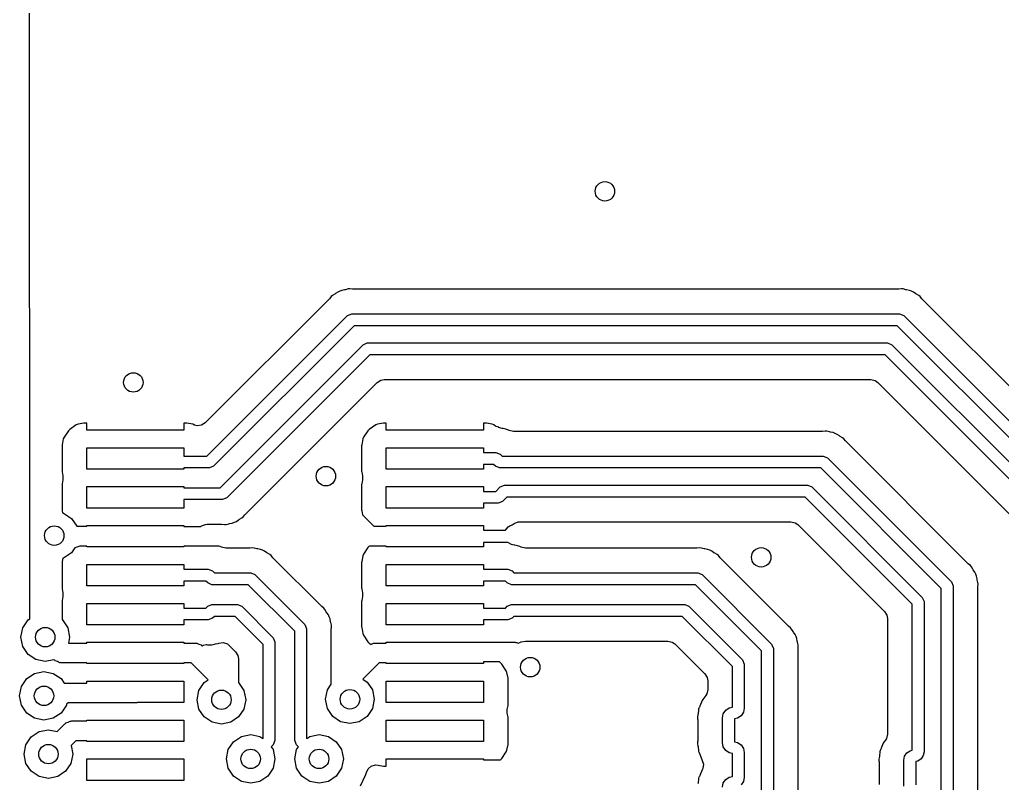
# Model space of a CAD drawing. Extents: x 0 to 4.25, y -4.33 to 0.
# Drawn here: x 0.2276 to 0.6255, y -2.2601 to -1.951 of the extents above; entities that cross this region are included whole.
import ezdxf

# ---------------------------------------------------------------- set-up
doc = ezdxf.new("R2010")
doc.units = 0
doc.header["$MEASUREMENT"] = 0
doc.layers.add('BLACK', color=7, linetype='CONTINUOUS')

msp = doc.modelspace()

# ---------------------------------------------------------------- linework, layer by layer
at = {"layer": 'BLACK', "linetype": 'CONTINUOUS'}
for p, q in [((0.231817, -2.19342), (0.23122, -1.49419)), ((0.358081, -2.06056), (0.35725, -2.06087)), ((0.359189, -2.06037), (0.358081, -2.06056)), ((0.35953, -2.06029), (0.359189, -2.06037)), ((0.360617, -2.06), (0.35953, -2.06029)), ((0.36129, -2.05994), (0.360617, -2.06)), ((0.362411, -2.06004), (0.36129, -2.05994)), ((0.362759, -2.06006), (0.362411, -2.06004)), ((0.583143, -2.06006), (0.362759, -2.06006)), ((0.583492, -2.06004), (0.583143, -2.06006)), ((0.584613, -2.05994), (0.583492, -2.06004)), ((0.585285, -2.06), (0.584613, -2.05994)), ((0.586373, -2.06029), (0.585285, -2.06)), ((0.586714, -2.06037), (0.586373, -2.06029)), ((0.587822, -2.06056), (0.586714, -2.06037)), ((0.588652, -2.06087), (0.587822, -2.06056)), ((0.352781, -2.06419), (0.302785, -2.11419)), ((0.353016, -2.06393), (0.352781, -2.06419)), ((0.35374, -2.06307), (0.353016, -2.06393)), ((0.354257, -2.06264), (0.35374, -2.06307)), ((0.355232, -2.06207), (0.354257, -2.06264)), ((0.355527, -2.06188), (0.355232, -2.06207)), ((0.356448, -2.06124), (0.355527, -2.06188)), ((0.35725, -2.06087), (0.356448, -2.06124)), ((0.589454, -2.06124), (0.588652, -2.06087)), ((0.590376, -2.06189), (0.589454, -2.06124)), ((0.59067, -2.06207), (0.590376, -2.06189)), ((0.591645, -2.06264), (0.59067, -2.06207)), ((0.592163, -2.06307), (0.591645, -2.06264)), ((0.592886, -2.06393), (0.592163, -2.06307)), ((0.593122, -2.06419), (0.592886, -2.06393)), ((0.68778, -2.15885), (0.593122, -2.06419)), ((0.303469, -2.12762), (0.360344, -2.07074)), ((0.360344, -2.07074), (0.362044, -2.07004)), ((0.362044, -2.07004), (0.583858, -2.07004)), ((0.583858, -2.07004), (0.585559, -2.07074)), ((0.585559, -2.07074), (0.681228, -2.16641)), ((0.36304, -2.07485), (0.306166, -2.13172)), ((0.582862, -2.07485), (0.36304, -2.07485)), ((0.677123, -2.16911), (0.582862, -2.07485)), ((0.308775, -2.14043), (0.366669, -2.08253)), ((0.366669, -2.08253), (0.36837, -2.08183)), ((0.36837, -2.08183), (0.578974, -2.08183)), ((0.578974, -2.08183), (0.580675, -2.08253)), ((0.580675, -2.08253), (0.669437, -2.17129)), ((0.369366, -2.08664), (0.311472, -2.14453)), ((0.577978, -2.08664), (0.369366, -2.08664)), ((0.665332, -2.17399), (0.577978, -2.08664)), ((0.319035, -2.15108), (0.372328, -2.09779)), ((0.372328, -2.09779), (0.373836, -2.09684)), ((0.373836, -2.09684), (0.375157, -2.09662)), ((0.375157, -2.09662), (0.572187, -2.09662)), ((0.572187, -2.09662), (0.573923, -2.09701)), ((0.573923, -2.09701), (0.575016, -2.09779)), ((0.575016, -2.09779), (0.65418, -2.17695)), ((0.250579, -2.11503), (0.24792, -2.11681)), ((0.251279, -2.11474), (0.250579, -2.11503)), ((0.253623, -2.11428), (0.251279, -2.11474)), ((0.254004, -2.11424), (0.253623, -2.11428)), ((0.254795, -2.11424), (0.254004, -2.11424)), ((0.254795, -2.11713), (0.254795, -2.11424)), ((0.294955, -2.11424), (0.294165, -2.11424)), ((0.294165, -2.11424), (0.294165, -2.11713)), ((0.295337, -2.11428), (0.294955, -2.11424)), ((0.29768, -2.11474), (0.295337, -2.11428)), ((0.298426, -2.11505), (0.29768, -2.11474)), ((0.299508, -2.11533), (0.298426, -2.11505)), ((0.301277, -2.11513), (0.299508, -2.11533)), ((0.302785, -2.11419), (0.301277, -2.11513)), ((0.371839, -2.11503), (0.36918, -2.11681)), ((0.372539, -2.11474), (0.371839, -2.11503)), ((0.374882, -2.11428), (0.372539, -2.11474)), ((0.375264, -2.11424), (0.374882, -2.11428)), ((0.376054, -2.11424), (0.375264, -2.11424)), ((0.376054, -2.11713), (0.376054, -2.11424)), ((0.416215, -2.11424), (0.415424, -2.11424)), ((0.415424, -2.11424), (0.415424, -2.11713)), ((0.416596, -2.11428), (0.416215, -2.11424)), ((0.41894, -2.11474), (0.416596, -2.11428)), ((0.41964, -2.11503), (0.41894, -2.11474)), ((0.420305, -2.11548), (0.41964, -2.11503)), ((0.420485, -2.11559), (0.420305, -2.11548)), ((0.421571, -2.11594), (0.420485, -2.11559)), ((0.42155, -2.11602), (0.421571, -2.11594)), ((0.422975, -2.1164), (0.42155, -2.11602)), ((0.245608, -2.12), (0.245318, -2.1207)), ((0.247385, -2.11735), (0.245608, -2.12)), ((0.24792, -2.11681), (0.247385, -2.11735)), ((0.294165, -2.11713), (0.254795, -2.11713)), ((0.366868, -2.12), (0.366578, -2.1207)), ((0.368644, -2.11735), (0.366868, -2.12)), ((0.36918, -2.11681), (0.368644, -2.11735)), ((0.415424, -2.11713), (0.376054, -2.11713)), ((0.423316, -2.11648), (0.422975, -2.1164)), ((0.424424, -2.11667), (0.423316, -2.11648)), ((0.425255, -2.11698), (0.424424, -2.11667)), ((0.425864, -2.11726), (0.425255, -2.11698)), ((0.427555, -2.11763), (0.425864, -2.11726)), ((0.552261, -2.11763), (0.427555, -2.11763)), ((0.552609, -2.11762), (0.552261, -2.11763)), ((0.55373, -2.11752), (0.552609, -2.11762)), ((0.554403, -2.11758), (0.55373, -2.11752)), ((0.55549, -2.11787), (0.554403, -2.11758)), ((0.555831, -2.11795), (0.55549, -2.11787)), ((0.556939, -2.11814), (0.555831, -2.11795)), ((0.55777, -2.11844), (0.556939, -2.11814)), ((0.558572, -2.11882), (0.55777, -2.11844)), ((0.559494, -2.11946), (0.558572, -2.11882)), ((0.559788, -2.11965), (0.559494, -2.11946)), ((0.560763, -2.12021), (0.559788, -2.11965)), ((0.56128, -2.12065), (0.560763, -2.12021)), ((0.244852, -2.12305), (0.244814, -2.12343)), ((0.244814, -2.12343), (0.244814, -2.13367)), ((0.245318, -2.1207), (0.244852, -2.12305)), ((0.254795, -2.13288), (0.254795, -2.12422)), ((0.254795, -2.12422), (0.294165, -2.12422)), ((0.294165, -2.12422), (0.294165, -2.12762)), ((0.366112, -2.12305), (0.366074, -2.12343)), ((0.366074, -2.12343), (0.366074, -2.13367)), ((0.366578, -2.1207), (0.366112, -2.12305)), ((0.376054, -2.13288), (0.376054, -2.12422)), ((0.376054, -2.12422), (0.415424, -2.12422)), ((0.415424, -2.12422), (0.415424, -2.12615)), ((0.562004, -2.12151), (0.56128, -2.12065)), ((0.562239, -2.12177), (0.562004, -2.12151)), ((0.611401, -2.17093), (0.562239, -2.12177)), ((0.294165, -2.12762), (0.303469, -2.12762)), ((0.415424, -2.12615), (0.420461, -2.12615)), ((0.420461, -2.12615), (0.422161, -2.12685)), ((0.422161, -2.12685), (0.422926, -2.12762)), ((0.422926, -2.12762), (0.552976, -2.12762)), ((0.552976, -2.12762), (0.554676, -2.12832)), ((0.306166, -2.13172), (0.304465, -2.13243)), ((0.419465, -2.13096), (0.415424, -2.13096)), ((0.415424, -2.13096), (0.415424, -2.13288)), ((0.420229, -2.13172), (0.419465, -2.13096)), ((0.42193, -2.13243), (0.420229, -2.13172)), ((0.554676, -2.12832), (0.60485, -2.17849)), ((0.244814, -2.13367), (0.244852, -2.13405)), ((0.244852, -2.13405), (0.245168, -2.13564)), ((0.245168, -2.13564), (0.245168, -2.1372)), ((0.294165, -2.13288), (0.254795, -2.13288)), ((0.304465, -2.13243), (0.294165, -2.13243)), ((0.294165, -2.13243), (0.294165, -2.13288)), ((0.366074, -2.13367), (0.366112, -2.13405)), ((0.366112, -2.13405), (0.366428, -2.13564)), ((0.366428, -2.13564), (0.366428, -2.1372)), ((0.415424, -2.13288), (0.376054, -2.13288)), ((0.55198, -2.13243), (0.42193, -2.13243)), ((0.600745, -2.18119), (0.55198, -2.13243)), ((0.244852, -2.1388), (0.244814, -2.13918)), ((0.244814, -2.13918), (0.244814, -2.14942)), ((0.245168, -2.1372), (0.244852, -2.1388)), ((0.254795, -2.14863), (0.254795, -2.13997)), ((0.254795, -2.13997), (0.294165, -2.13997)), ((0.294165, -2.13997), (0.294165, -2.14043)), ((0.366112, -2.1388), (0.366074, -2.13918)), ((0.366074, -2.13918), (0.366074, -2.14942)), ((0.366428, -2.1372), (0.366112, -2.1388)), ((0.376054, -2.14863), (0.376054, -2.13997)), ((0.376054, -2.13997), (0.415424, -2.13997)), ((0.415424, -2.13997), (0.415424, -2.14189)), ((0.420391, -2.14189), (0.422175, -2.14011)), ((0.422175, -2.14011), (0.423876, -2.13941)), ((0.423876, -2.13941), (0.54665, -2.13941)), ((0.54665, -2.13941), (0.548351, -2.14011)), ((0.548351, -2.14011), (0.593059, -2.18482)), ((0.294165, -2.14043), (0.308775, -2.14043)), ((0.415424, -2.14189), (0.420391, -2.14189)), ((0.424872, -2.14422), (0.423088, -2.146)), ((0.545654, -2.14422), (0.424872, -2.14422)), ((0.588954, -2.18752), (0.545654, -2.14422)), ((0.309771, -2.14524), (0.294165, -2.14524)), ((0.294165, -2.14524), (0.294165, -2.14863)), ((0.311472, -2.14453), (0.309771, -2.14524)), ((0.421387, -2.1467), (0.415424, -2.1467)), ((0.415424, -2.1467), (0.415424, -2.14863)), ((0.423088, -2.146), (0.421387, -2.1467)), ((0.244814, -2.14942), (0.244852, -2.1498)), ((0.244852, -2.1498), (0.245015, -2.15062)), ((0.245015, -2.15062), (0.24542, -2.1507)), ((0.24542, -2.1507), (0.248613, -2.15284)), ((0.294165, -2.14863), (0.254795, -2.14863)), ((0.318076, -2.1522), (0.318799, -2.15134)), ((0.318799, -2.15134), (0.319035, -2.15108)), ((0.366074, -2.14942), (0.366112, -2.1498)), ((0.366112, -2.1498), (0.366423, -2.15136)), ((0.366423, -2.15136), (0.371082, -2.15602)), ((0.415424, -2.14863), (0.376054, -2.14863)), ((0.248613, -2.15284), (0.250743, -2.15602)), ((0.250743, -2.15602), (0.254795, -2.15602)), ((0.254795, -2.15602), (0.254795, -2.15572)), ((0.254795, -2.15572), (0.294165, -2.15572)), ((0.294165, -2.15572), (0.294165, -2.15605)), ((0.294165, -2.15605), (0.301028, -2.15605)), ((0.301028, -2.15605), (0.301263, -2.15589)), ((0.301263, -2.15589), (0.302926, -2.15525)), ((0.302926, -2.15525), (0.303486, -2.15522)), ((0.303486, -2.15522), (0.309056, -2.15522)), ((0.309056, -2.15522), (0.309405, -2.15523)), ((0.309405, -2.15523), (0.310526, -2.15533)), ((0.310526, -2.15533), (0.311199, -2.15527)), ((0.311199, -2.15527), (0.312286, -2.15498)), ((0.312286, -2.15498), (0.312627, -2.1549)), ((0.312627, -2.1549), (0.313735, -2.15471)), ((0.313735, -2.15471), (0.314565, -2.15441)), ((0.314565, -2.15441), (0.315367, -2.15403)), ((0.315367, -2.15403), (0.316289, -2.15339)), ((0.316289, -2.15339), (0.316583, -2.1532)), ((0.316583, -2.1532), (0.317558, -2.15264)), ((0.317558, -2.15264), (0.318076, -2.1522)), ((0.371082, -2.15602), (0.376054, -2.15602)), ((0.376054, -2.15602), (0.376054, -2.15572)), ((0.376054, -2.15572), (0.415424, -2.15572)), ((0.415424, -2.15572), (0.415424, -2.15755)), ((0.425455, -2.1563), (0.42614, -2.15589)), ((0.42614, -2.15589), (0.426984, -2.1555)), ((0.426984, -2.1555), (0.427813, -2.15492)), ((0.427813, -2.15492), (0.429462, -2.15425)), ((0.429462, -2.15425), (0.430107, -2.1542)), ((0.430107, -2.1542), (0.539863, -2.1542)), ((0.539863, -2.1542), (0.541599, -2.15459)), ((0.541599, -2.15459), (0.542692, -2.15537)), ((0.542692, -2.15537), (0.577802, -2.19048)), ((0.415424, -2.15755), (0.424383, -2.15755)), ((0.424383, -2.15755), (0.425455, -2.1563)), ((0.252004, -2.16403), (0.249997, -2.16468)), ((0.25201, -2.16402), (0.252004, -2.16403)), ((0.254795, -2.16402), (0.25201, -2.16402)), ((0.254795, -2.16438), (0.254795, -2.16402)), ((0.308325, -2.16405), (0.294165, -2.16405)), ((0.294165, -2.16405), (0.294165, -2.16438)), ((0.308802, -2.16422), (0.308325, -2.16405)), ((0.36918, -2.16405), (0.368644, -2.16459)), ((0.369291, -2.16398), (0.36918, -2.16405)), ((0.369425, -2.16402), (0.369291, -2.16398)), ((0.376054, -2.16402), (0.369425, -2.16402)), ((0.376054, -2.16438), (0.376054, -2.16402)), ((0.425219, -2.16255), (0.415424, -2.16255)), ((0.415424, -2.16255), (0.415424, -2.16438)), ((0.425222, -2.16255), (0.425219, -2.16255)), ((0.426795, -2.16338), (0.425222, -2.16255)), ((0.427782, -2.16365), (0.426795, -2.16338)), ((0.428122, -2.16372), (0.427782, -2.16365)), ((0.429231, -2.16392), (0.428122, -2.16372)), ((0.430062, -2.16422), (0.429231, -2.16392)), ((0.248613, -2.16675), (0.24542, -2.16889)), ((0.249997, -2.16468), (0.248613, -2.16675)), ((0.294165, -2.16438), (0.254795, -2.16438)), ((0.309411, -2.1645), (0.308802, -2.16422)), ((0.311101, -2.16488), (0.309411, -2.1645)), ((0.32045, -2.16488), (0.311101, -2.16488)), ((0.320798, -2.16486), (0.32045, -2.16488)), ((0.321919, -2.16477), (0.320798, -2.16486)), ((0.322592, -2.16482), (0.321919, -2.16477)), ((0.323679, -2.16512), (0.322592, -2.16482)), ((0.32402, -2.16519), (0.323679, -2.16512)), ((0.325128, -2.16539), (0.32402, -2.16519)), ((0.325959, -2.16569), (0.325128, -2.16539)), ((0.326761, -2.16606), (0.325959, -2.16569)), ((0.327683, -2.16671), (0.326761, -2.16606)), ((0.327977, -2.1669), (0.327683, -2.16671)), ((0.328952, -2.16746), (0.327977, -2.1669)), ((0.329469, -2.16789), (0.328952, -2.16746)), ((0.330193, -2.16875), (0.329469, -2.16789)), ((0.366578, -2.16795), (0.366112, -2.17029)), ((0.366868, -2.16725), (0.366578, -2.16795)), ((0.368644, -2.16459), (0.366868, -2.16725)), ((0.415424, -2.16438), (0.376054, -2.16438)), ((0.430671, -2.1645), (0.430062, -2.16422)), ((0.432361, -2.16488), (0.430671, -2.1645)), ((0.501473, -2.16488), (0.432361, -2.16488)), ((0.501822, -2.16486), (0.501473, -2.16488)), ((0.502943, -2.16477), (0.501822, -2.16486)), ((0.503616, -2.16482), (0.502943, -2.16477)), ((0.504703, -2.16512), (0.503616, -2.16482)), ((0.505044, -2.16519), (0.504703, -2.16512)), ((0.506152, -2.16539), (0.505044, -2.16519)), ((0.506983, -2.16569), (0.506152, -2.16539)), ((0.507785, -2.16606), (0.506983, -2.16569)), ((0.508706, -2.16671), (0.507785, -2.16606)), ((0.509001, -2.1669), (0.508706, -2.16671)), ((0.509975, -2.16746), (0.509001, -2.1669)), ((0.510493, -2.16789), (0.509975, -2.16746)), ((0.511216, -2.16875), (0.510493, -2.16789)), ((0.244852, -2.17029), (0.244814, -2.17067)), ((0.244814, -2.17067), (0.244814, -2.18092)), ((0.245119, -2.16895), (0.244852, -2.17029)), ((0.24542, -2.16889), (0.245119, -2.16895)), ((0.254795, -2.18013), (0.254795, -2.17146)), ((0.254795, -2.17146), (0.294165, -2.17146)), ((0.294165, -2.17146), (0.294165, -2.17339)), ((0.330428, -2.16901), (0.330193, -2.16875)), ((0.349657, -2.18824), (0.330428, -2.16901)), ((0.366112, -2.17029), (0.366074, -2.17067)), ((0.366074, -2.17067), (0.366074, -2.18092)), ((0.376054, -2.18013), (0.376054, -2.17146)), ((0.376054, -2.17146), (0.415424, -2.17146)), ((0.415424, -2.17146), (0.415424, -2.17339)), ((0.511452, -2.16901), (0.511216, -2.16875)), ((0.538606, -2.19617), (0.511452, -2.16901)), ((0.611659, -2.17117), (0.611401, -2.17093)), ((0.612521, -2.17189), (0.611659, -2.17117)), ((0.612955, -2.17241), (0.612521, -2.17189)), ((0.294165, -2.17339), (0.304007, -2.17339)), ((0.304007, -2.17339), (0.305708, -2.17409)), ((0.305708, -2.17409), (0.306472, -2.17486)), ((0.306472, -2.17486), (0.321165, -2.17486)), ((0.321165, -2.17486), (0.322865, -2.17556)), ((0.322865, -2.17556), (0.343106, -2.1958)), ((0.415424, -2.17339), (0.425267, -2.17339)), ((0.425267, -2.17339), (0.426968, -2.17409)), ((0.426968, -2.17409), (0.427732, -2.17486)), ((0.427732, -2.17486), (0.502188, -2.17486)), ((0.502188, -2.17486), (0.503889, -2.17556)), ((0.503889, -2.17556), (0.532055, -2.20373)), ((0.613518, -2.17338), (0.612955, -2.17241)), ((0.613705, -2.17368), (0.613518, -2.17338)), ((0.614351, -2.1746), (0.613705, -2.17368)), ((0.614725, -2.1754), (0.614351, -2.1746)), ((0.615027, -2.17623), (0.614725, -2.1754)), ((0.303011, -2.1782), (0.294165, -2.1782)), ((0.294165, -2.1782), (0.294165, -2.18013)), ((0.303776, -2.17896), (0.303011, -2.1782)), ((0.305476, -2.17967), (0.303776, -2.17896)), ((0.320169, -2.17967), (0.305476, -2.17967)), ((0.339, -2.1985), (0.320169, -2.17967)), ((0.424271, -2.1782), (0.415424, -2.1782)), ((0.415424, -2.1782), (0.415424, -2.18013)), ((0.425035, -2.17896), (0.424271, -2.1782)), ((0.426736, -2.17967), (0.425035, -2.17896)), ((0.501192, -2.17967), (0.426736, -2.17967)), ((0.527949, -2.20643), (0.501192, -2.17967)), ((0.60485, -2.17849), (0.605555, -2.18019)), ((0.615222, -2.17734), (0.615027, -2.17623)), ((0.615298, -2.17768), (0.615222, -2.17734)), ((0.615589, -2.17877), (0.615298, -2.17768)), ((0.61555, -2.18056), (0.615648, -2.17944)), ((0.615648, -2.17944), (0.615589, -2.17877)), ((0.244814, -2.18092), (0.244852, -2.1813)), ((0.244852, -2.1813), (0.245168, -2.18289)), ((0.245168, -2.18289), (0.245168, -2.18445)), ((0.294165, -2.18013), (0.254795, -2.18013)), ((0.366074, -2.18092), (0.366112, -2.1813)), ((0.366112, -2.1813), (0.366428, -2.18289)), ((0.366428, -2.18289), (0.366428, -2.18445)), ((0.415424, -2.18013), (0.376054, -2.18013)), ((0.600745, -2.64173), (0.600745, -2.18119)), ((0.605555, -2.18019), (0.605555, -2.64074)), ((0.615535, -2.18091), (0.61555, -2.18056)), ((0.615535, -2.63495), (0.615535, -2.18091)), ((0.244852, -2.18604), (0.244814, -2.18642)), ((0.244814, -2.18642), (0.244814, -2.19385)), ((0.245168, -2.18445), (0.244852, -2.18604)), ((0.254795, -2.19587), (0.254795, -2.18721)), ((0.254795, -2.18721), (0.294165, -2.18721)), ((0.294165, -2.18721), (0.294165, -2.18914)), ((0.303776, -2.18837), (0.305476, -2.18767)), ((0.305476, -2.18767), (0.315859, -2.18767)), ((0.315859, -2.18767), (0.317559, -2.18837)), ((0.366112, -2.18604), (0.366074, -2.18642)), ((0.366074, -2.18642), (0.366074, -2.19666)), ((0.366428, -2.18445), (0.366112, -2.18604)), ((0.376054, -2.19587), (0.376054, -2.18721)), ((0.376054, -2.18721), (0.415424, -2.18721)), ((0.415424, -2.18721), (0.415424, -2.18914)), ((0.425035, -2.18837), (0.426736, -2.18767)), ((0.426736, -2.18767), (0.496882, -2.18767)), ((0.496882, -2.18767), (0.498583, -2.18837)), ((0.588954, -2.24669), (0.588954, -2.18752)), ((0.593059, -2.18482), (0.593764, -2.18652)), ((0.593764, -2.18652), (0.593764, -2.24726)), ((0.294165, -2.18914), (0.303011, -2.18914)), ((0.303011, -2.18914), (0.303776, -2.18837)), ((0.317559, -2.18837), (0.330296, -2.20111)), ((0.349914, -2.18848), (0.349657, -2.18824)), ((0.350776, -2.1892), (0.349914, -2.18848)), ((0.351211, -2.18972), (0.350776, -2.1892)), ((0.351773, -2.19069), (0.351211, -2.18972)), ((0.351961, -2.19099), (0.351773, -2.19069)), ((0.352606, -2.19191), (0.351961, -2.19099)), ((0.35298, -2.19271), (0.352606, -2.19191)), ((0.415424, -2.18914), (0.424271, -2.18914)), ((0.424271, -2.18914), (0.425035, -2.18837)), ((0.498583, -2.18837), (0.520264, -2.21005)), ((0.577802, -2.19048), (0.578749, -2.19199)), ((0.228899, -2.19714), (0.231032, -2.19395)), ((0.231032, -2.19395), (0.231817, -2.19342)), ((0.244814, -2.19385), (0.244952, -2.19395)), ((0.244952, -2.19395), (0.247085, -2.19714)), ((0.294165, -2.19587), (0.254795, -2.19587)), ((0.304007, -2.19395), (0.294165, -2.19395)), ((0.294165, -2.19395), (0.294165, -2.19587)), ((0.305708, -2.19324), (0.304007, -2.19395)), ((0.306472, -2.19248), (0.305708, -2.19324)), ((0.314862, -2.19248), (0.306472, -2.19248)), ((0.32619, -2.20381), (0.314862, -2.19248)), ((0.343106, -2.1958), (0.34381, -2.1975)), ((0.353282, -2.19354), (0.35298, -2.19271)), ((0.353478, -2.19465), (0.353282, -2.19354)), ((0.353553, -2.19499), (0.353478, -2.19465)), ((0.353845, -2.19608), (0.353553, -2.19499)), ((0.415424, -2.19587), (0.376054, -2.19587)), ((0.425267, -2.19395), (0.415424, -2.19395)), ((0.415424, -2.19395), (0.415424, -2.19587)), ((0.426968, -2.19324), (0.425267, -2.19395)), ((0.427732, -2.19248), (0.426968, -2.19324)), ((0.495886, -2.19248), (0.427732, -2.19248)), ((0.516159, -2.21275), (0.495886, -2.19248)), ((0.578749, -2.19199), (0.578974, -2.19331)), ((0.578974, -2.19331), (0.578974, -2.2401)), ((0.22815, -2.20091), (0.228899, -2.19714)), ((0.247085, -2.19714), (0.247835, -2.20091)), ((0.339, -2.24272), (0.339, -2.1985)), ((0.34381, -2.1975), (0.34381, -2.24172)), ((0.35379, -2.19822), (0.353806, -2.19787)), ((0.35379, -2.21997), (0.35379, -2.19822)), ((0.353806, -2.19787), (0.353904, -2.19675)), ((0.353904, -2.19675), (0.353845, -2.19608)), ((0.366074, -2.19666), (0.366112, -2.19705)), ((0.366112, -2.19705), (0.366578, -2.19939)), ((0.366578, -2.19939), (0.366868, -2.20009)), ((0.538864, -2.1964), (0.538606, -2.19617)), ((0.539726, -2.19713), (0.538864, -2.1964)), ((0.54016, -2.19764), (0.539726, -2.19713)), ((0.540723, -2.19862), (0.54016, -2.19764)), ((0.54091, -2.19891), (0.540723, -2.19862)), ((0.541556, -2.19983), (0.54091, -2.19891)), ((0.541929, -2.20064), (0.541556, -2.19983)), ((0.228899, -2.20467), (0.22815, -2.20091)), ((0.247835, -2.20091), (0.247365, -2.20327)), ((0.247365, -2.20327), (0.254795, -2.20327)), ((0.254795, -2.20327), (0.254795, -2.20296)), ((0.254795, -2.20296), (0.294165, -2.20296)), ((0.294165, -2.20296), (0.294165, -2.20329)), ((0.294165, -2.20329), (0.298709, -2.20329)), ((0.298709, -2.20329), (0.299016, -2.20339)), ((0.299016, -2.20339), (0.299335, -2.20334)), ((0.299335, -2.20334), (0.300169, -2.20377)), ((0.300169, -2.20377), (0.30106, -2.20405)), ((0.305434, -2.20398), (0.306522, -2.20369)), ((0.306522, -2.20369), (0.306863, -2.20362)), ((0.306863, -2.20362), (0.307971, -2.20342)), ((0.307971, -2.20342), (0.308303, -2.2033)), ((0.308303, -2.2033), (0.310069, -2.20308)), ((0.310069, -2.20308), (0.311757, -2.20365)), ((0.311757, -2.20365), (0.312499, -2.20423)), ((0.32619, -2.24172), (0.32619, -2.20381)), ((0.330296, -2.20111), (0.331, -2.20281)), ((0.331, -2.20281), (0.331, -2.24272)), ((0.366868, -2.20009), (0.368644, -2.20275)), ((0.368644, -2.20275), (0.36918, -2.20328)), ((0.36918, -2.20328), (0.36995, -2.2038)), ((0.36995, -2.2038), (0.37005, -2.20377)), ((0.37005, -2.20377), (0.370884, -2.20334)), ((0.370884, -2.20334), (0.371203, -2.20339)), ((0.371203, -2.20339), (0.37151, -2.20329)), ((0.37151, -2.20329), (0.376054, -2.20329)), ((0.376054, -2.20329), (0.376054, -2.20296)), ((0.376054, -2.20296), (0.395622, -2.20296)), ((0.395622, -2.20296), (0.395669, -2.20294)), ((0.395669, -2.20294), (0.428252, -2.20294)), ((0.428252, -2.20294), (0.428559, -2.20304)), ((0.428559, -2.20304), (0.428878, -2.20299)), ((0.428878, -2.20299), (0.429513, -2.20332)), ((0.429513, -2.20332), (0.430062, -2.20312)), ((0.430062, -2.20312), (0.430671, -2.20283)), ((0.430671, -2.20283), (0.432361, -2.20246)), ((0.432361, -2.20246), (0.490095, -2.20246)), ((0.490095, -2.20246), (0.491831, -2.20286)), ((0.491831, -2.20286), (0.492924, -2.20363)), ((0.492924, -2.20363), (0.505007, -2.21571)), ((0.532055, -2.20373), (0.532759, -2.20543)), ((0.542232, -2.20147), (0.541929, -2.20064)), ((0.542427, -2.20257), (0.542232, -2.20147)), ((0.542503, -2.20292), (0.542427, -2.20257)), ((0.542794, -2.204), (0.542503, -2.20292)), ((0.231032, -2.20787), (0.228899, -2.20467)), ((0.234226, -2.21), (0.231032, -2.20787)), ((0.30106, -2.20405), (0.30125, -2.20432)), ((0.30125, -2.20432), (0.301462, -2.20442)), ((0.301462, -2.20442), (0.301981, -2.20412)), ((0.301981, -2.20412), (0.303196, -2.20393)), ((0.303196, -2.20393), (0.303292, -2.20393)), ((0.303292, -2.20393), (0.303641, -2.20394)), ((0.303641, -2.20394), (0.304762, -2.20404)), ((0.304762, -2.20404), (0.305434, -2.20398)), ((0.312499, -2.20423), (0.315038, -2.20677)), ((0.315038, -2.20677), (0.315985, -2.20828)), ((0.527949, -2.68333), (0.527949, -2.20643)), ((0.532759, -2.20543), (0.532759, -2.68233)), ((0.54274, -2.20615), (0.542755, -2.2058)), ((0.54274, -2.67654), (0.54274, -2.20615)), ((0.542755, -2.2058), (0.542853, -2.20468)), ((0.542853, -2.20468), (0.542794, -2.204)), ((0.237992, -2.21075), (0.234226, -2.21)), ((0.241483, -2.21005), (0.237992, -2.21075)), ((0.241526, -2.2101), (0.241483, -2.21005)), ((0.241813, -2.21024), (0.241526, -2.2101)), ((0.242003, -2.2105), (0.241813, -2.21024)), ((0.242894, -2.21079), (0.242003, -2.2105)), ((0.243729, -2.21122), (0.242894, -2.21079)), ((0.244047, -2.21117), (0.243729, -2.21122)), ((0.244354, -2.21127), (0.244047, -2.21117)), ((0.254795, -2.21127), (0.244354, -2.21127)), ((0.254795, -2.21162), (0.254795, -2.21127)), ((0.294165, -2.21162), (0.254795, -2.21162)), ((0.297052, -2.21129), (0.294165, -2.21129)), ((0.294165, -2.21129), (0.294165, -2.21162)), ((0.30396, -2.2182), (0.297052, -2.21129)), ((0.315985, -2.20828), (0.31621, -2.2096)), ((0.31621, -2.2096), (0.31621, -2.21921)), ((0.373167, -2.21129), (0.366551, -2.21791)), ((0.376054, -2.21129), (0.373167, -2.21129)), ((0.376054, -2.21162), (0.376054, -2.21129)), ((0.415424, -2.21162), (0.376054, -2.21162)), ((0.421941, -2.21094), (0.415424, -2.21094)), ((0.415424, -2.21094), (0.415424, -2.21162)), ((0.422233, -2.21125), (0.421941, -2.21094)), ((0.422299, -2.2113), (0.422233, -2.21125)), ((0.422834, -2.21183), (0.422299, -2.2113)), ((0.424611, -2.21449), (0.422834, -2.21183)), ((0.520264, -2.21005), (0.520969, -2.21176)), ((0.520969, -2.21176), (0.520969, -2.22959)), ((0.23052, -2.21767), (0.233714, -2.21554)), ((0.233714, -2.21554), (0.23748, -2.21479)), ((0.23748, -2.21479), (0.241247, -2.21554)), ((0.241247, -2.21554), (0.24444, -2.21767)), ((0.424901, -2.21519), (0.424611, -2.21449)), ((0.425367, -2.21754), (0.424901, -2.21519)), ((0.505007, -2.21571), (0.505954, -2.21722)), ((0.516159, -2.22926), (0.516159, -2.21275)), ((0.228387, -2.22087), (0.23052, -2.21767)), ((0.24444, -2.21767), (0.245637, -2.21946)), ((0.245637, -2.21946), (0.254795, -2.21946)), ((0.254795, -2.21946), (0.254795, -2.21871)), ((0.254795, -2.21871), (0.294165, -2.21871)), ((0.294165, -2.21871), (0.294165, -2.22737)), ((0.300237, -2.22245), (0.302371, -2.21926)), ((0.302371, -2.21926), (0.30396, -2.2182)), ((0.31621, -2.21921), (0.31629, -2.21926)), ((0.31629, -2.21926), (0.318424, -2.22245)), ((0.366551, -2.21791), (0.368306, -2.21908)), ((0.368306, -2.21908), (0.37044, -2.22227)), ((0.376054, -2.22737), (0.376054, -2.21871)), ((0.376054, -2.21871), (0.415424, -2.21871)), ((0.415424, -2.21871), (0.415424, -2.22737)), ((0.425405, -2.21792), (0.425367, -2.21754)), ((0.425405, -2.22816), (0.425405, -2.21792)), ((0.505954, -2.21722), (0.506178, -2.21854)), ((0.506178, -2.21854), (0.506178, -2.22213)), ((0.227638, -2.22463), (0.228387, -2.22087)), ((0.299488, -2.22622), (0.300237, -2.22245)), ((0.318424, -2.22245), (0.319173, -2.22622)), ((0.351504, -2.22604), (0.352253, -2.22227)), ((0.352253, -2.22227), (0.35379, -2.21997)), ((0.37044, -2.22227), (0.371189, -2.22604)), ((0.506178, -2.22213), (0.505782, -2.22387)), ((0.228387, -2.2284), (0.227638, -2.22463)), ((0.247247, -2.22746), (0.246638, -2.22807)), ((0.275118, -2.22746), (0.247247, -2.22746)), ((0.27541, -2.22737), (0.275118, -2.22746)), ((0.294165, -2.22737), (0.27541, -2.22737)), ((0.300237, -2.22999), (0.299488, -2.22622)), ((0.319173, -2.22622), (0.318424, -2.22999)), ((0.352253, -2.22981), (0.351504, -2.22604)), ((0.371189, -2.22604), (0.37044, -2.22981)), ((0.415424, -2.22737), (0.376054, -2.22737)), ((0.5039, -2.22657), (0.502962, -2.22883)), ((0.504154, -2.22613), (0.5039, -2.22657)), ((0.505352, -2.22457), (0.504154, -2.22613)), ((0.505782, -2.22387), (0.505352, -2.22457)), ((0.23052, -2.23159), (0.228387, -2.2284)), ((0.233714, -2.23373), (0.23052, -2.23159)), ((0.24444, -2.23159), (0.241247, -2.23373)), ((0.246573, -2.2284), (0.24444, -2.23159)), ((0.246638, -2.22807), (0.246573, -2.2284)), ((0.302371, -2.23318), (0.300237, -2.22999)), ((0.318424, -2.22999), (0.31629, -2.23318)), ((0.354387, -2.233), (0.352253, -2.22981)), ((0.37044, -2.22981), (0.368306, -2.233)), ((0.425051, -2.23013), (0.425367, -2.22854)), ((0.425051, -2.23169), (0.425051, -2.23013)), ((0.425367, -2.23328), (0.425051, -2.23169)), ((0.425367, -2.22854), (0.425405, -2.22816)), ((0.502515, -2.23009), (0.502263, -2.232)), ((0.502647, -2.22959), (0.502515, -2.23009)), ((0.502723, -2.22941), (0.502647, -2.22959)), ((0.502818, -2.22926), (0.502721, -2.22941)), ((0.502721, -2.22941), (0.502723, -2.22941)), ((0.502931, -2.22895), (0.502818, -2.22926)), ((0.502962, -2.22883), (0.502931, -2.22895)), ((0.512494, -2.2319), (0.513449, -2.23047)), ((0.513449, -2.23047), (0.514878, -2.22952)), ((0.514878, -2.22952), (0.516159, -2.22926)), ((0.520633, -2.23127), (0.519678, -2.2327)), ((0.520969, -2.22959), (0.520633, -2.23127)), ((0.23748, -2.23447), (0.233714, -2.23373)), ((0.241247, -2.23373), (0.23748, -2.23447)), ((0.246192, -2.23581), (0.246382, -2.23555)), ((0.246382, -2.23555), (0.247273, -2.23526)), ((0.247273, -2.23526), (0.248107, -2.23484)), ((0.248107, -2.23484), (0.248426, -2.23489)), ((0.248426, -2.23489), (0.248733, -2.23479)), ((0.248733, -2.23479), (0.254795, -2.23479)), ((0.254795, -2.23479), (0.254795, -2.23446)), ((0.254795, -2.23446), (0.294165, -2.23446)), ((0.294165, -2.23446), (0.294165, -2.24312)), ((0.305564, -2.23531), (0.302371, -2.23318)), ((0.309331, -2.23606), (0.305564, -2.23531)), ((0.313097, -2.23531), (0.309331, -2.23606)), ((0.31629, -2.23318), (0.313097, -2.23531)), ((0.35758, -2.23513), (0.354387, -2.233)), ((0.361346, -2.23588), (0.35758, -2.23513)), ((0.365113, -2.23513), (0.361346, -2.23588)), ((0.368306, -2.233), (0.365113, -2.23513)), ((0.376054, -2.24312), (0.376054, -2.23446)), ((0.376054, -2.23446), (0.415424, -2.23446)), ((0.415424, -2.23446), (0.415424, -2.24312)), ((0.425405, -2.23367), (0.425367, -2.23328)), ((0.425405, -2.24391), (0.425405, -2.23367)), ((0.502236, -2.23218), (0.502047, -2.23325)), ((0.502047, -2.23325), (0.502047, -2.23393)), ((0.502047, -2.23393), (0.502117, -2.23433)), ((0.502117, -2.23433), (0.502178, -2.23502)), ((0.502178, -2.23502), (0.502178, -2.24215)), ((0.502263, -2.232), (0.502236, -2.23218)), ((0.512159, -2.23359), (0.512494, -2.2319)), ((0.512159, -2.24359), (0.512159, -2.23359)), ((0.518249, -2.23366), (0.516969, -2.23391)), ((0.516969, -2.23391), (0.516969, -2.24326)), ((0.519678, -2.2327), (0.518249, -2.23366)), ((0.232332, -2.24127), (0.235525, -2.23914)), ((0.235525, -2.23914), (0.239291, -2.23839)), ((0.239291, -2.23839), (0.242783, -2.23908)), ((0.242783, -2.23908), (0.245904, -2.23596)), ((0.245904, -2.23596), (0.246192, -2.23581)), ((0.230198, -2.24446), (0.232332, -2.24127)), ((0.25039, -2.24279), (0.248439, -2.24474)), ((0.254795, -2.24279), (0.25039, -2.24279)), ((0.254795, -2.24312), (0.254795, -2.24279)), ((0.294165, -2.24312), (0.254795, -2.24312)), ((0.312064, -2.24639), (0.314198, -2.2432)), ((0.314198, -2.2432), (0.317391, -2.24106)), ((0.317391, -2.24106), (0.321157, -2.24031)), ((0.321157, -2.24031), (0.324924, -2.24106)), ((0.324924, -2.24106), (0.326078, -2.24184)), ((0.326078, -2.24184), (0.32619, -2.24172)), ((0.331, -2.24272), (0.330296, -2.24442)), ((0.339704, -2.24442), (0.339, -2.24272)), ((0.34381, -2.24172), (0.343922, -2.24184)), ((0.343922, -2.24184), (0.345076, -2.24106)), ((0.345076, -2.24106), (0.348843, -2.24031)), ((0.348843, -2.24031), (0.352609, -2.24106)), ((0.352609, -2.24106), (0.355802, -2.2432)), ((0.355802, -2.2432), (0.357936, -2.24639)), ((0.415424, -2.24312), (0.376054, -2.24312)), ((0.502117, -2.24285), (0.502047, -2.24325)), ((0.502047, -2.24325), (0.502047, -2.24393)), ((0.502178, -2.24215), (0.502117, -2.24285)), ((0.512494, -2.24527), (0.512159, -2.24359)), ((0.516969, -2.24326), (0.518249, -2.24352)), ((0.518249, -2.24352), (0.519678, -2.24447)), ((0.577524, -2.24335), (0.577269, -2.24379)), ((0.578147, -2.24254), (0.577524, -2.24335)), ((0.578577, -2.24184), (0.578147, -2.24254)), ((0.578974, -2.2401), (0.578577, -2.24184)), ((0.229449, -2.24823), (0.230198, -2.24446)), ((0.248439, -2.24474), (0.249134, -2.24823)), ((0.311315, -2.25016), (0.312064, -2.24639)), ((0.330296, -2.24442), (0.32948, -2.24524)), ((0.32948, -2.24524), (0.330251, -2.24639)), ((0.330251, -2.24639), (0.331, -2.25016)), ((0.339, -2.25016), (0.339749, -2.24639)), ((0.34052, -2.24524), (0.339704, -2.24442)), ((0.339749, -2.24639), (0.34052, -2.24524)), ((0.357936, -2.24639), (0.358685, -2.25016)), ((0.422834, -2.24999), (0.424611, -2.24733)), ((0.424611, -2.24733), (0.424901, -2.24663)), ((0.424901, -2.24663), (0.425367, -2.24429)), ((0.425367, -2.24429), (0.425405, -2.24391)), ((0.502047, -2.24393), (0.502236, -2.245)), ((0.502236, -2.245), (0.502263, -2.24517)), ((0.502263, -2.24517), (0.502515, -2.24709)), ((0.502515, -2.24709), (0.502647, -2.24758)), ((0.502647, -2.24758), (0.50266, -2.24761)), ((0.50266, -2.24761), (0.502818, -2.24791)), ((0.513449, -2.2467), (0.512494, -2.24527)), ((0.514878, -2.24766), (0.513449, -2.2467)), ((0.519678, -2.24447), (0.520633, -2.2459)), ((0.520633, -2.2459), (0.520969, -2.24759)), ((0.520969, -2.24759), (0.520969, -2.25759)), ((0.575915, -2.24723), (0.575681, -2.24901)), ((0.576047, -2.24674), (0.575915, -2.24723)), ((0.576112, -2.24658), (0.576047, -2.24674)), ((0.57619, -2.24643), (0.576093, -2.24657)), ((0.576093, -2.24657), (0.576112, -2.24658)), ((0.576371, -2.24593), (0.57619, -2.24643)), ((0.576446, -2.24578), (0.576371, -2.24593)), ((0.577269, -2.24379), (0.576446, -2.24578)), ((0.586767, -2.24775), (0.588097, -2.24686)), ((0.588097, -2.24686), (0.588954, -2.24669)), ((0.593764, -2.24726), (0.593452, -2.24883)), ((0.230198, -2.25199), (0.229449, -2.24823)), ((0.249134, -2.24823), (0.248385, -2.25199)), ((0.254795, -2.25887), (0.254795, -2.2502)), ((0.254795, -2.2502), (0.294165, -2.2502)), ((0.294165, -2.2502), (0.294165, -2.25887)), ((0.312064, -2.25392), (0.311315, -2.25016)), ((0.331, -2.25016), (0.330251, -2.25392)), ((0.339749, -2.25392), (0.339, -2.25016)), ((0.358685, -2.25016), (0.357936, -2.25392)), ((0.376054, -2.2531), (0.376054, -2.2502)), ((0.376054, -2.2502), (0.415424, -2.2502)), ((0.415424, -2.2502), (0.415424, -2.25051)), ((0.415424, -2.25051), (0.422315, -2.25051)), ((0.422315, -2.25051), (0.422834, -2.24999)), ((0.502818, -2.24791), (0.502931, -2.24822)), ((0.502931, -2.24822), (0.502939, -2.24828)), ((0.502939, -2.24828), (0.504, -2.25085)), ((0.504, -2.25085), (0.503973, -2.25086)), ((0.503973, -2.25086), (0.504414, -2.25229)), ((0.516159, -2.24791), (0.514878, -2.24766)), ((0.516159, -2.25726), (0.516159, -2.24791)), ((0.575655, -2.24918), (0.575455, -2.25031)), ((0.575455, -2.25031), (0.575455, -2.25099)), ((0.575455, -2.25099), (0.575526, -2.25139)), ((0.575526, -2.25139), (0.575586, -2.25208)), ((0.575681, -2.24901), (0.575655, -2.24918)), ((0.585567, -2.25065), (0.585879, -2.24908)), ((0.585567, -2.26126), (0.585567, -2.25065)), ((0.585879, -2.24908), (0.586767, -2.24775)), ((0.591234, -2.25105), (0.590377, -2.25122)), ((0.590377, -2.25122), (0.590377, -2.26069)), ((0.592563, -2.25016), (0.591234, -2.25105)), ((0.593452, -2.24883), (0.592563, -2.25016)), ((0.232332, -2.25519), (0.230198, -2.25199)), ((0.235525, -2.25732), (0.232332, -2.25519)), ((0.246251, -2.25519), (0.243058, -2.25732)), ((0.248385, -2.25199), (0.246251, -2.25519)), ((0.314198, -2.25712), (0.312064, -2.25392)), ((0.330251, -2.25392), (0.328117, -2.25712)), ((0.341883, -2.25712), (0.339749, -2.25392)), ((0.357936, -2.25392), (0.355802, -2.25712)), ((0.368058, -2.2557), (0.36866, -2.25424)), ((0.36866, -2.25424), (0.369986, -2.25305)), ((0.369986, -2.25305), (0.371695, -2.25256)), ((0.371695, -2.25256), (0.372707, -2.25263)), ((0.372707, -2.25263), (0.374882, -2.25306)), ((0.374882, -2.25306), (0.375264, -2.2531)), ((0.375264, -2.2531), (0.376054, -2.2531)), ((0.50391, -2.25455), (0.502962, -2.25683)), ((0.504149, -2.25405), (0.50391, -2.25455)), ((0.504414, -2.25229), (0.504149, -2.25405)), ((0.575586, -2.25208), (0.575586, -2.25983)), ((0.239291, -2.25807), (0.235525, -2.25732)), ((0.243058, -2.25732), (0.239291, -2.25807)), ((0.294165, -2.25887), (0.254795, -2.25887)), ((0.317391, -2.25925), (0.314198, -2.25712)), ((0.321157, -2.26), (0.317391, -2.25925)), ((0.324924, -2.25925), (0.321157, -2.26)), ((0.328117, -2.25712), (0.324924, -2.25925)), ((0.345076, -2.25925), (0.341883, -2.25712)), ((0.348843, -2.26), (0.345076, -2.25925)), ((0.352609, -2.25925), (0.348843, -2.26)), ((0.355802, -2.25712), (0.352609, -2.25925)), ((0.365567, -2.2611), (0.367799, -2.2565)), ((0.367799, -2.2565), (0.367968, -2.25597)), ((0.367968, -2.25597), (0.367982, -2.25589)), ((0.367982, -2.25589), (0.368038, -2.25575)), ((0.368038, -2.25575), (0.368054, -2.2557)), ((0.368054, -2.2557), (0.368058, -2.2557)), ((0.502515, -2.25809), (0.502263, -2.26)), ((0.502647, -2.25759), (0.502515, -2.25809)), ((0.502723, -2.25741), (0.502647, -2.25759)), ((0.502818, -2.25726), (0.502721, -2.25741)), ((0.502721, -2.25741), (0.502723, -2.25741)), ((0.502931, -2.25695), (0.502818, -2.25726)), ((0.502962, -2.25683), (0.502931, -2.25695)), ((0.512494, -2.2599), (0.513449, -2.25847)), ((0.513449, -2.25847), (0.514878, -2.25752)), ((0.514878, -2.25752), (0.516159, -2.25726)), ((0.520633, -2.25927), (0.519678, -2.2607)), ((0.520969, -2.25759), (0.520633, -2.25927)), ((0.502263, -2.26), (0.502236, -2.26018)), ((0.512159, -2.26159), (0.512494, -2.2599)), ((0.575586, -2.25983), (0.575526, -2.26053))]:
    msp.add_line(p, q, dxfattribs=at)
at = {"layer": 'BLACK'}
for centre in [(0.464567, -2.02047), (0.273653, -2.0978), (0.351614, -2.13575), (0.241653, -2.1598), (0.527835, -2.16858), (0.237992, -2.20091), (0.434346, -2.21304), (0.23748, -2.22463), (0.309331, -2.22622), (0.361346, -2.22604), (0.239291, -2.24823), (0.321157, -2.25016), (0.348843, -2.25016)]:
    msp.add_circle(centre, 0.003937, dxfattribs=at)

doc.saveas('drawing.dxf')
